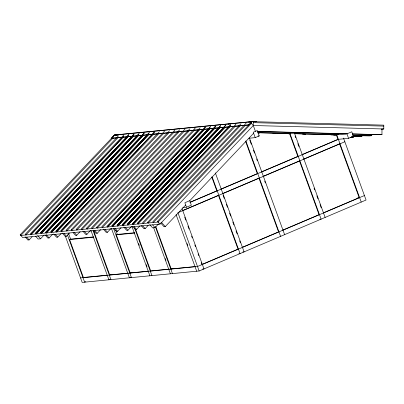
<?xml version="1.0" encoding="UTF-8"?>
<svg xmlns="http://www.w3.org/2000/svg" width="404" height="404" viewBox="0 0 404 404"><rect width="100%" height="100%" fill="white"/><g stroke="black" fill="none" stroke-linecap="round" stroke-linejoin="round"><path stroke-width="0.61" d="M383.744 126.109L253.263 122.644L253.268 121.685L253.303 125.518L255.419 131.335M256.227 121.761L251.874 121.599L248.793 124.917L111.443 138.325L248.793 124.917M350.197 137.562L353.303 137.491L353.308 136.34M351.854 136.542L361.868 136.653L361.873 135.502M352.945 135.492L369.312 135.926L371.761 135.688L371.766 134.537M352.581 134.062L381.957 134.694L381.982 128.937M381.275 129.23L383.785 128.982L383.8 125.144L251.874 121.644L114.524 135.057L111.413 138.289L114.524 135.007L251.904 121.634L157.499 221.341L158.105 222.043L251.429 123.427M383.785 128.982L253.303 125.518L159.984 224.134L22.634 237.547L20.2 234.749L114.544 135.057M20.2 234.749L20.857 235.441L113.317 137.739M25.957 234.941L25.3 234.249L118.619 135.633M25.906 234.946L117.983 137.698M31.007 234.451L123.462 136.749M123.513 136.744L31.058 234.446L30.396 233.749L123.715 135.133M25.058 236.769L27.896 240.037L29.118 239.915L32.098 236.764M35.496 233.254L128.866 134.633L35.496 233.254L36.102 233.951L128.558 136.249L36.153 233.946L35.547 233.249M40.592 232.754L133.966 134.133L40.592 232.754L41.253 233.451L133.709 135.749M41.203 233.456L133.658 135.754M45.692 232.26L139.062 133.638L45.692 232.26L46.298 232.957L138.325 135.709M35.658 236.244L38.092 239.042L40.536 238.799L44.006 235.138M138.375 135.704L46.349 232.951L45.743 232.255M50.843 231.755L144.162 133.138L50.843 231.755L51.449 232.457L143.476 135.209M51.399 232.462L143.42 135.214M45.041 234.82L47.879 238.082L49.101 237.966L52.51 234.365M55.888 231.265L149.258 132.643L55.888 231.265L56.55 231.957L149.005 134.254L56.494 231.962M60.989 230.765L154.358 132.143L60.989 230.765L61.595 231.467L154.101 133.754M53.712 233.972L56.545 237.239L57.772 237.118L61.181 233.517M158.767 133.714L66.695 230.967L66.084 230.265L159.403 131.648M163.867 133.219L71.791 230.467L71.185 229.77L164.504 131.154M62.378 233.128L65.216 236.391L66.438 236.274L69.422 233.123M76.942 229.967L76.28 229.27L169.604 130.654M76.891 229.972L169.397 132.265M82.037 229.467L81.381 228.775L174.75 130.154M81.987 229.472L174.498 131.765M73.084 232.588L75.513 235.386L76.735 235.269L80.143 231.664M179.164 131.724L87.087 228.977L86.481 228.275L179.8 129.659M92.238 228.472L91.577 227.78L184.896 129.164M92.188 228.477L184.259 131.224M82.87 231.128L85.709 234.391L86.936 234.269L90.339 230.669M189.789 130.27L97.283 227.982L96.677 227.28L189.996 128.664M102.434 227.477L101.773 226.78L195.147 128.159M102.384 227.482L194.89 129.775M93.577 230.588L96.011 233.386L97.233 233.265L100.641 229.664M199.99 129.275L107.53 226.977L106.873 226.285L200.192 127.669M107.479 226.982L199.935 129.28M111.969 225.786L205.343 127.164L111.969 225.786L112.58 226.487L204.601 129.24M204.656 129.235L112.63 226.482L112.024 225.78M103.368 229.124L106.207 232.391L107.429 232.27L110.837 228.669M117.12 225.286L210.439 126.669L117.12 225.286L117.731 225.982L209.752 128.735M117.675 225.988L209.701 128.74M122.17 224.791L215.539 126.169L122.17 224.791L122.776 225.493L215.231 127.785L122.826 225.488L122.22 224.786M113.968 228.598L116.403 231.396L117.625 231.275L121.033 227.674M127.265 224.296L220.64 125.674L127.265 224.296L127.927 224.988L220.382 127.285M127.876 224.993L220.332 127.29M132.366 223.796L225.735 125.174L132.366 223.796L133.022 224.493L225.048 127.245M132.972 224.498L224.998 127.25M123.861 227.124L126.699 230.391L127.927 230.27L131.335 226.669M230.144 126.745L138.072 223.998L137.461 223.296L230.836 124.674L137.517 223.296L138.123 223.993M143.218 223.493L142.561 222.801L235.88 124.185M132.532 226.28L135.37 229.543L136.592 229.422L140.001 225.821M143.167 223.498L235.678 125.79M240.774 125.296L148.268 223.003L147.662 222.301L241.031 123.68M141.097 225.442L143.935 228.704L145.157 228.588L148.142 225.437M245.44 125.255L153.368 222.503L152.757 221.806L246.076 123.19M149.763 224.594L152.601 227.861L155.05 227.624L158.514 223.957M160.777 223.013L164.019 226.745L165.246 226.624L185.694 205.015M189.728 200.753L253.611 133.244M255.212 137.633L259.242 135.921L257.282 130.542L253.252 132.254L255.212 137.633L248.94 138.249M107.055 275.2L83.406 277.508L69.594 239.562L70.604 239.133L93.627 236.885M339.971 133.466L336.744 134.84L361.221 202.091M333.77 135.128L346.94 133.845L351.778 131.79L353.409 136.269L348.571 138.33L337.284 139.431M189.895 202.308L216.817 190.865L211.752 176.947M220.847 189.148L257.333 173.639L245.571 141.329M261.368 171.927L297.854 156.414L289.532 133.557L258.252 132.724M301.884 154.702L337.966 139.365L336.335 134.88L294.859 133.699M190.208 202.308L338.577 139.239M148.667 271.14L130.209 272.937L116.327 234.84L117.332 234.411L134.557 232.729M186.496 207.222L191.334 205.166L189.703 200.682L184.865 202.737L186.496 207.222L182.734 207.59M182.361 210.686L218.448 195.344L238.027 249.147L201.944 264.484L201.298 262.711M223.059 193.385L258.964 178.124L278.548 231.921L242.062 247.43M262.999 176.407L299.485 160.898L319.064 214.696L282.578 230.209M303.515 159.186L339.597 143.844L359.181 197.647L323.67 212.741M178.512 212.453L344.844 141.748M85.794 281.669L84.638 282.164L67.458 234.971M93.43 230.199L109.716 274.942L110.822 274.468M109.979 279.336L108.903 279.795L90.87 230.245M130.209 272.937L131.32 272.468M130.477 277.336L129.401 277.795L111.363 228.24M155.772 226.548L171.2 268.938L172.311 268.468M364.428 195.551L197.516 266.499L80.558 277.922M65.443 236.391L82.189 282.401L199.147 270.983L366.059 200.031L343.516 138.092M141.511 132.598L142.723 132.633M161.903 130.603L163.166 130.638M182.3 128.613L183.557 128.649M202.692 126.624L203.954 126.654M228.184 124.134L229.447 124.169M248.576 122.144L249.839 122.175M254.969 121.836L256.227 121.715M250.869 122.72L253.303 125.518M257.989 136.042L259.242 135.921M288.103 133.694L289.941 133.517L321.104 219.14L319.882 219.261M352.157 136.395L353.409 136.269M357.712 197.788L359.59 197.607M71.185 229.77L71.841 230.462M86.481 228.275L87.138 228.972M96.677 227.28L97.334 227.977M147.662 222.301L148.319 222.998M157.499 221.341L159.984 224.134M20.806 235.446L158.161 222.038M116.327 234.84L134.779 233.037M69.594 239.562L93.243 237.254M242.875 251.995L244.097 251.874L215.362 172.922M238.845 253.707L240.067 253.591L212.196 177.018M109.716 274.942L128.169 273.139M169.16 269.135L150.707 270.938L135.492 229.139M171.2 268.938L195.47 266.569M202.732 269.049L203.985 268.928L182.083 208.757M257.595 131.391L347.122 133.769M352.551 133.911L381.957 134.694M257.631 131.542L345.895 133.886M257.813 132.663L337.138 134.769M352.874 135.189L371.761 135.688M257.883 132.966L259.772 133.017M272.993 133.371L275.513 133.436M288.082 133.769L290.431 133.835M302.581 134.153L305.732 134.239M317.064 134.542L320.837 134.638M330.911 134.906L335.946 135.042M351.818 136.385L361.868 136.653M350.162 137.405L353.303 137.491M117.63 135.088L114.524 135.007L117.63 135.138M161.595 222.427L165.246 226.624M152.616 224.826L155.05 227.624M142.723 225.791L145.157 228.588M134.158 226.624L136.592 229.422M125.493 227.472L127.927 230.27M115.196 228.477L117.625 231.275M105 229.472L107.429 232.27M94.799 230.467L97.233 233.265M84.502 231.472L86.936 234.269M74.306 232.467L76.735 235.269M64.004 233.477L66.438 236.274M61.039 230.76L61.645 231.462M55.338 234.32L57.772 237.118M46.268 234.699L49.101 237.966M37.703 235.537L40.536 238.799M26.684 237.118L29.118 239.915M346.94 133.845L348.571 138.33M294.642 133.643L325.139 217.428M295.082 136.017L295.723 137.769M297.844 143.607L298.909 146.526M314.06 188.153L314.706 189.925M316.857 195.839L317.933 198.793M320.084 204.707L321.16 207.661M249.46 138.057L284.618 234.653M249.778 140.092L251.278 144.218M253.424 150.111L254.5 153.06M256.646 158.954L257.287 160.726M264.721 181.138L265.362 182.911M245.859 140.956L280.588 236.365M223.124 195.405L224.2 198.364M226.351 204.273L227.427 207.232M229.578 213.14L230.654 216.1M232.805 222.008L233.881 224.967M236.037 230.876L237.113 233.835M239.693 240.93L240.34 242.703M184.729 217.19L185.805 220.145M187.956 226.058L189.032 229.012M191.617 236.108L192.259 237.88M194.844 244.976L195.491 246.748M198.071 253.843L198.718 255.616M177.891 212.585L199.147 270.983M187.113 243.607L187.754 245.374M176.088 214.595L196.697 271.225M155.469 226.992L172.432 273.594M165.307 258.54L165.948 260.307M153.641 227.78L170.392 273.791M134.542 227.811L151.934 275.594M138.628 243.587L139.269 245.344M146.319 264.691L146.96 266.448M131.861 226.24L149.894 275.791M115.832 230.28L117.332 234.411M113.62 228.634L131.441 277.593M93.122 230.633L110.943 279.593M68.534 233.451L70.604 239.133"/></g></svg>
